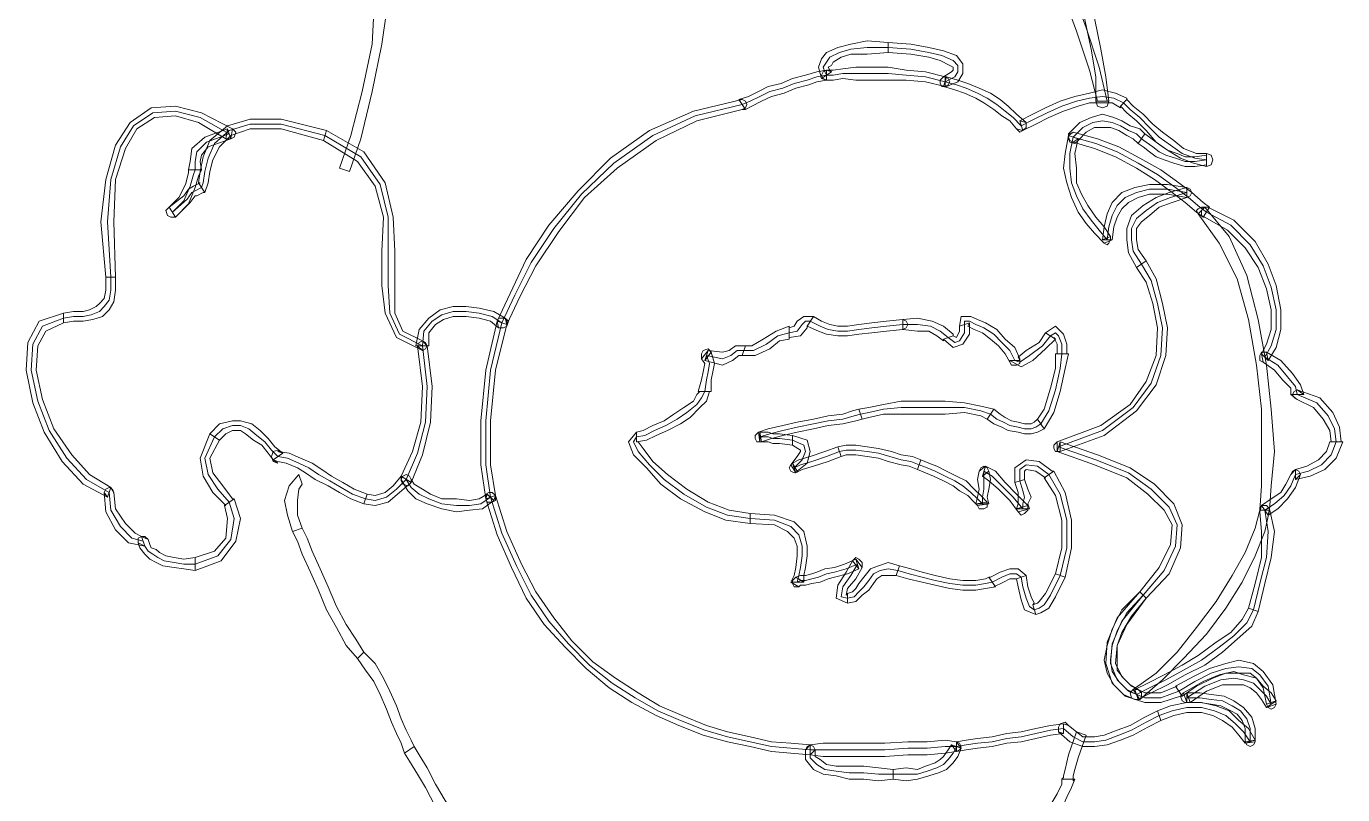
# Model space of a CAD drawing. Header units: millimetres. Extents: x -29311 to -3405, y 28913 to 42880.
# Drawn here: x -16909.32 to -16869.2, y 40055.4 to 40078.82 of the extents above; entities that cross this region are included whole.
import ezdxf

# ---------------------------------------------------------------- set-up
doc = ezdxf.new("R2010")
doc.units = ezdxf.units.MM
doc.layers.add('MIM_İnsan', color=251, linetype='Continuous', lineweight=9)
doc.layers.add('MIM_Selinoks', color=251, linetype='Continuous', lineweight=9)

# ---------------------------------------------------------------- blocks, each defined once
blk = doc.blocks.new('160718_InsanKadın')
at = {"layer": 'MIM_İnsan', "flags": 128}
for points in [[(67.218, 37.617), (67.515, 37.12), (67.762, 36.623), (68.01, 36.226), (68.158, 35.978), (68.456, 36.176), (68.307, 36.425), (68.059, 36.822), (67.812, 37.22), (67.515, 37.816)], [(47.725, 13.773), (47.527, 14.717), (47.379, 15.562), (47.379, 16.307), (47.033, 16.307), (47.379, 16.307), (47.33, 16.456), (47.181, 16.505), (47.033, 16.456), (46.983, 16.307), (47.33, 16.307), (47.33, 16.307), (46.983, 16.307), (47.082, 15.562), (47.23, 14.717), (47.428, 13.773)]]:
    blk.add_lwpolyline(points, dxfattribs=at)
for points in [[(68.456, 36.176), (68.456, 36.176), (68.307, 36.425), (68.059, 36.822), (67.812, 37.22), (67.515, 37.816), (67.169, 38.312), (66.872, 38.809), (66.625, 39.207), (66.378, 39.455), (66.179, 39.256), (66.328, 39.008), (66.575, 38.61), (66.872, 38.114), (67.218, 37.617), (67.515, 37.12), (67.762, 36.623), (68.01, 36.226), (68.158, 35.978), (68.158, 35.978), (68.456, 36.176)], [(48.666, 38.163), (48.666, 38.163), (48.418, 37.865), (48.269, 37.518), (48.121, 37.22), (48.022, 36.971), (48.418, 36.971), (48.418, 37.12), (48.566, 37.418), (48.714, 37.667), (48.863, 37.865), (48.863, 37.865), (48.666, 38.163)], [(48.022, 36.971), (48.071, 37.021), (48.071, 36.872), (48.022, 36.673), (47.923, 36.325), (47.675, 35.63), (47.972, 35.531), (48.22, 36.226), (48.319, 36.673), (48.369, 36.872), (48.369, 36.922), (48.418, 36.971), (48.022, 36.971)], [(53.563, 36.971), (53.563, 36.971), (53.168, 37.021), (52.821, 36.971), (52.475, 36.872), (52.177, 36.773), (51.93, 36.673), (51.733, 36.474), (51.585, 36.276), (51.485, 36.027), (51.782, 35.928), (51.881, 36.077), (52.03, 36.276), (52.129, 36.375), (52.277, 36.474), (52.574, 36.574), (52.821, 36.673), (53.168, 36.623), (53.563, 36.673), (53.563, 36.673), (53.563, 36.971)], [(56.087, 35.928), (56.235, 36.077), (56.235, 36.375), (55.988, 36.673), (55.691, 36.822), (55.295, 36.872), (54.899, 36.971), (54.454, 36.971), (54.008, 37.021), (53.563, 36.971), (53.563, 36.673), (54.008, 36.623), (54.454, 36.574), (54.899, 36.574), (55.295, 36.574), (55.591, 36.524), (55.79, 36.375), (55.938, 36.276), (55.938, 36.077), (56.087, 36.226), (55.938, 36.077), (55.988, 35.978), (56.087, 35.928), (56.185, 35.978), (56.235, 36.077), (56.087, 35.928)], [(56.087, 36.077), (55.691, 36.077), (55.097, 36.077), (54.504, 36.077), (53.81, 36.077), (53.118, 36.027), (52.524, 36.027), (51.98, 35.978), (51.633, 35.978), (51.733, 36.176), (51.881, 36.375), (52.03, 36.524), (52.227, 36.623), (52.524, 36.723), (52.821, 36.822), (53.168, 36.822), (53.563, 36.822), (54.008, 36.822), (54.454, 36.773), (54.899, 36.773), (55.295, 36.723), (55.641, 36.673), (55.888, 36.524), (56.087, 36.325), (56.087, 36.077), (56.087, 36.077)], [(51.633, 36.127), (51.633, 36.127), (51.337, 36.077), (50.991, 36.027), (50.546, 35.978), (50.1, 35.878), (49.655, 35.829), (49.21, 35.729), (48.764, 35.63), (48.369, 35.58), (48.369, 35.282), (48.764, 35.332), (49.21, 35.431), (49.655, 35.531), (50.1, 35.58), (50.546, 35.68), (50.991, 35.729), (51.337, 35.779), (51.633, 35.829), (51.633, 35.829), (51.633, 36.127)], [(51.485, 36.027), (51.633, 35.829), (51.98, 35.779), (52.524, 35.829), (53.118, 35.829), (53.81, 35.878), (54.504, 35.878), (55.097, 35.878), (55.691, 35.878), (56.087, 35.928), (56.087, 36.226), (55.691, 36.276), (55.097, 36.276), (54.504, 36.276), (53.81, 36.276), (53.118, 36.226), (52.524, 36.226), (51.98, 36.176), (51.633, 36.127), (51.782, 35.928), (51.633, 36.127), (51.535, 36.077), (51.485, 35.978), (51.535, 35.878), (51.633, 35.829), (51.485, 36.027)], [(56.087, 36.226), (56.087, 36.226), (55.691, 36.276), (55.097, 36.276), (54.504, 36.276), (53.81, 36.276), (53.118, 36.226), (52.524, 36.226), (51.98, 36.176), (51.633, 36.127), (51.633, 35.829), (51.98, 35.779), (52.524, 35.829), (53.118, 35.829), (53.81, 35.878), (54.504, 35.878), (55.097, 35.878), (55.691, 35.878), (56.087, 35.928), (56.087, 35.928), (56.087, 36.226)], [(65.981, 28.427), (65.981, 28.427), (65.635, 29.52), (65.19, 30.514), (64.745, 31.457), (64.201, 32.252), (63.557, 32.948), (62.914, 33.593), (62.221, 34.189), (61.529, 34.636), (60.787, 35.034), (60.094, 35.332), (59.352, 35.63), (58.61, 35.829), (57.917, 35.978), (57.274, 36.127), (56.68, 36.176), (56.087, 36.226), (56.087, 35.928), (56.68, 35.878), (57.274, 35.829), (57.917, 35.68), (58.61, 35.531), (59.253, 35.332), (59.995, 35.034), (60.687, 34.736), (61.331, 34.339), (62.023, 33.891), (62.716, 33.395), (63.359, 32.749), (63.904, 32.053), (64.448, 31.259), (64.893, 30.414), (65.339, 29.421), (65.684, 28.328), (65.684, 28.328), (65.684, 28.328), (65.784, 28.229), (65.882, 28.229), (65.981, 28.278), (65.981, 28.427), (65.981, 28.427)], [(68.158, 35.978), (68.158, 35.978), (68.257, 35.779), (68.406, 35.481), (68.554, 35.133), (68.703, 34.736), (68.9, 34.289), (69.098, 33.891), (69.345, 33.444), (69.692, 33.097), (69.89, 33.295), (69.642, 33.643), (69.395, 33.991), (69.198, 34.388), (69, 34.835), (68.851, 35.233), (68.703, 35.58), (68.554, 35.878), (68.456, 36.176), (68.456, 36.176), (68.158, 35.978)], [(69.89, 33.295), (69.89, 33.295), (69.642, 33.643), (69.395, 33.991), (69.198, 34.388), (69, 34.835), (68.851, 35.233), (68.703, 35.58), (68.554, 35.878), (68.456, 36.176), (68.158, 35.978), (68.257, 35.779), (68.406, 35.481), (68.554, 35.133), (68.703, 34.736), (68.9, 34.289), (69.098, 33.891), (69.345, 33.444), (69.692, 33.097), (69.692, 33.097), (69.89, 33.295)], [(44.608, 19.089), (45.103, 19.238), (45.499, 19.387), (45.845, 19.635), (46.142, 19.883), (46.291, 20.181), (46.291, 20.529), (46.241, 20.877), (45.994, 21.274), (45.697, 21.771), (45.499, 22.466), (45.35, 23.211), (45.4, 24.056), (45.697, 24.9), (46.241, 25.645), (47.181, 26.341), (48.516, 26.838), (47.379, 27.235), (46.389, 27.632), (45.697, 28.129), (45.152, 28.676), (44.905, 29.222), (44.955, 29.868), (45.3, 30.613), (45.944, 31.358), (46.588, 32.153), (46.884, 32.848), (46.933, 33.444), (46.736, 33.941), (46.389, 34.289), (45.894, 34.487), (45.4, 34.487), (44.855, 34.289), (44.361, 33.991), (43.866, 33.742), (43.421, 33.593), (43.025, 33.544), (42.63, 33.593), (42.381, 33.792), (42.134, 34.14), (42.036, 34.686), (42.184, 34.438), (42.381, 34.239), (42.58, 34.04), (42.877, 33.941), (43.173, 33.891), (43.569, 33.941), (44.064, 34.14), (44.608, 34.487), (44.213, 34.487), (43.866, 34.537), (43.52, 34.587), (43.223, 34.736), (42.975, 34.885), (42.778, 35.133), (42.678, 35.431), (42.678, 35.829), (42.877, 35.531), (43.124, 35.282), (43.421, 35.034), (43.767, 34.885), (44.163, 34.786), (44.608, 34.786), (45.053, 34.885), (45.449, 35.034), (45.845, 35.233), (46.291, 35.481), (46.686, 35.63), (47.082, 35.779), (47.428, 35.829), (47.775, 35.829), (48.071, 35.68), (48.369, 35.431), (48.764, 35.481), (49.21, 35.58), (49.655, 35.68), (50.1, 35.729), (50.546, 35.829), (50.991, 35.878), (51.337, 35.928), (51.633, 35.978), (51.98, 35.978), (52.524, 36.027), (53.118, 36.027), (53.81, 36.077), (54.504, 36.077), (55.097, 36.077), (55.691, 36.077), (56.087, 36.077), (56.68, 36.027), (57.274, 35.978), (57.917, 35.829), (58.61, 35.68), (59.302, 35.481), (60.045, 35.183), (60.737, 34.885), (61.429, 34.487), (62.123, 34.04), (62.815, 33.494), (63.459, 32.848), (64.052, 32.153), (64.596, 31.358), (65.042, 30.464), (65.487, 29.47), (65.833, 28.378), (65.981, 27.384), (65.981, 26.043), (65.833, 24.503), (65.487, 23.062), (65.09, 22.218), (64.596, 21.224), (63.904, 20.181), (63.062, 19.138), (62.073, 18.194), (60.885, 17.35), (59.599, 16.754), (58.165, 16.406), (57.917, 16.307), (57.62, 16.158), (57.323, 16.009), (56.927, 15.909), (56.581, 15.76), (56.185, 15.661), (55.888, 15.562), (55.591, 15.512), (55.394, 15.512), (55.097, 15.462), (54.701, 15.462), (54.256, 15.462), (53.712, 15.462), (53.168, 15.512), (52.574, 15.562), (51.98, 15.711), (51.633, 15.81), (51.337, 15.909), (50.991, 16.058), (50.694, 16.207), (50.397, 16.406), (50.149, 16.605), (49.902, 16.803), (49.655, 17.052), (49.258, 16.853), (48.863, 16.654), (48.418, 16.456), (47.972, 16.307), (47.577, 16.207), (47.181, 16.158), (46.835, 16.207), (46.538, 16.356), (46.339, 16.555), (46.043, 16.803), (45.746, 17.102), (45.449, 17.4), (45.103, 17.648), (44.756, 17.896), (44.361, 18.045), (44.014, 18.095), (44.361, 18.145), (44.658, 18.145), (44.955, 18.045), (45.252, 17.946), (45.449, 17.847), (45.647, 17.698), (45.845, 17.549), (45.994, 17.449), (46.142, 17.3), (46.389, 17.201), (46.636, 17.052), (46.884, 16.952), (47.181, 16.903), (47.478, 16.952), (47.775, 17.102), (48.071, 17.4), (48.171, 17.896), (48.171, 18.343), (48.121, 18.79), (47.972, 19.188), (47.775, 19.585), (47.527, 19.933), (47.28, 20.231), (47.033, 20.529), (46.983, 20.132), (46.884, 19.784), (46.736, 19.486), (46.488, 19.238), (46.142, 19.089), (45.746, 18.989), (45.202, 18.989), (44.608, 19.089), (44.608, 19.089)], [(42.827, 35.878), (42.53, 35.829), (42.53, 35.431), (42.63, 35.084), (42.877, 34.786), (43.173, 34.587), (43.47, 34.438), (43.866, 34.388), (44.213, 34.339), (44.608, 34.339), (44.608, 34.636), (44.213, 34.636), (43.866, 34.686), (43.569, 34.736), (43.272, 34.885), (43.075, 34.984), (42.926, 35.183), (42.827, 35.431), (42.827, 35.829), (42.53, 35.779), (42.827, 35.829), (42.778, 35.928), (42.678, 35.978), (42.58, 35.928), (42.53, 35.829), (42.827, 35.878)], [(45.4, 35.183), (45.4, 35.183), (45.005, 35.034), (44.608, 34.935), (44.163, 34.935), (43.817, 35.034), (43.52, 35.183), (43.223, 35.382), (43.025, 35.63), (42.827, 35.878), (42.53, 35.779), (42.728, 35.431), (43.025, 35.183), (43.322, 34.885), (43.717, 34.736), (44.163, 34.636), (44.608, 34.636), (45.103, 34.736), (45.499, 34.885), (45.499, 34.885), (45.4, 35.183)], [(48.369, 35.58), (48.516, 35.531), (48.171, 35.829), (47.775, 35.978), (47.428, 35.978), (47.033, 35.928), (46.636, 35.779), (46.241, 35.63), (45.796, 35.382), (45.4, 35.183), (45.499, 34.885), (45.894, 35.084), (46.339, 35.332), (46.736, 35.481), (47.131, 35.63), (47.428, 35.68), (47.775, 35.68), (47.972, 35.531), (48.22, 35.332), (48.369, 35.282), (48.22, 35.332), (48.319, 35.233), (48.467, 35.282), (48.516, 35.382), (48.516, 35.531), (48.369, 35.58)], [(42.184, 34.786), (41.887, 34.686), (41.986, 34.09), (42.283, 33.693), (42.58, 33.444), (43.025, 33.345), (43.421, 33.444), (43.916, 33.593), (44.41, 33.842), (44.955, 34.14), (44.756, 34.438), (44.311, 34.14), (43.817, 33.891), (43.421, 33.742), (43.025, 33.742), (42.678, 33.742), (42.481, 33.891), (42.283, 34.189), (42.184, 34.686), (41.887, 34.587), (42.184, 34.686), (42.134, 34.786), (42.036, 34.835), (41.936, 34.786), (41.887, 34.686), (42.184, 34.786)], [(44.608, 34.339), (44.509, 34.636), (44.014, 34.289), (43.52, 34.09), (43.173, 34.09), (42.877, 34.09), (42.678, 34.189), (42.481, 34.339), (42.333, 34.537), (42.184, 34.786), (41.887, 34.587), (42.036, 34.339), (42.283, 34.14), (42.481, 33.891), (42.877, 33.792), (43.173, 33.693), (43.619, 33.792), (44.114, 33.991), (44.707, 34.339), (44.608, 34.636), (44.707, 34.339), (44.806, 34.438), (44.756, 34.587), (44.658, 34.636), (44.509, 34.636), (44.608, 34.339)], [(42.381, 28.775), (42.381, 28.775), (42.53, 29.321), (42.827, 30.066), (43.223, 30.762), (43.717, 31.557), (44.311, 32.352), (44.905, 33.097), (45.548, 33.742), (46.241, 34.239), (46.043, 34.537), (45.35, 33.941), (44.707, 33.295), (44.014, 32.55), (43.421, 31.755), (42.926, 30.961), (42.53, 30.166), (42.233, 29.421), (42.085, 28.775), (42.085, 28.775), (42.381, 28.775)], [(42.728, 31.755), (42.728, 31.755), (42.926, 32.103), (43.272, 32.5), (43.717, 32.799), (44.262, 33.196), (44.756, 33.494), (45.3, 33.792), (45.796, 34.04), (46.191, 34.239), (46.092, 34.537), (45.697, 34.339), (45.202, 34.09), (44.658, 33.792), (44.064, 33.494), (43.52, 33.097), (43.075, 32.699), (42.63, 32.302), (42.431, 31.855), (42.431, 31.855), (42.728, 31.755)], [(44.955, 34.14), (44.905, 34.14), (45.4, 34.339), (45.894, 34.339), (46.291, 34.14), (46.588, 33.842), (46.785, 33.444), (46.736, 32.898), (46.439, 32.252), (45.845, 31.457), (46.043, 31.259), (46.736, 32.053), (47.033, 32.799), (47.082, 33.444), (46.884, 34.04), (46.488, 34.438), (45.894, 34.636), (45.4, 34.636), (44.806, 34.438), (44.756, 34.438), (44.955, 34.14)], [(46.191, 34.239), (46.092, 34.239), (46.339, 34.09), (46.538, 33.891), (46.736, 33.643), (46.736, 33.345), (46.736, 32.898), (46.588, 32.5), (46.291, 32.004), (45.845, 31.457), (46.043, 31.259), (46.588, 31.805), (46.884, 32.401), (47.033, 32.898), (47.131, 33.345), (47.033, 33.742), (46.835, 34.09), (46.538, 34.388), (46.191, 34.537), (46.092, 34.537), (46.191, 34.537), (46.043, 34.537), (45.994, 34.438), (45.994, 34.339), (46.092, 34.239), (46.191, 34.239)], [(46.241, 34.239), (46.339, 34.339), (46.291, 34.487), (46.191, 34.537), (46.043, 34.537), (46.241, 34.239)], [(48.071, 17.4), (48.171, 17.896), (48.171, 18.343), (48.121, 18.79), (47.972, 19.188), (47.775, 19.585), (47.527, 19.933), (47.28, 20.231), (47.033, 20.529), (46.983, 20.132), (46.884, 19.784), (46.736, 19.486), (46.488, 19.238), (46.142, 19.089), (45.746, 18.989), (45.202, 18.989), (44.608, 19.089), (45.103, 19.238), (45.499, 19.387), (45.845, 19.635), (46.142, 19.883), (46.291, 20.181), (46.291, 20.529), (46.241, 20.877), (45.994, 21.274), (45.697, 21.771), (45.499, 22.466), (45.35, 23.211), (45.4, 24.056), (45.697, 24.9), (46.241, 25.645), (47.181, 26.341), (48.516, 26.838), (47.379, 27.235), (46.389, 27.632), (45.697, 28.129), (45.152, 28.676), (44.905, 29.222), (44.955, 29.868), (45.3, 30.613), (45.944, 31.358), (46.439, 31.904), (46.736, 32.451), (46.884, 32.898), (46.933, 33.345), (46.884, 33.693), (46.686, 33.991), (46.439, 34.239), (46.142, 34.388), (45.746, 34.189), (45.252, 33.941), (44.707, 33.643), (44.163, 33.345), (43.619, 32.948), (43.173, 32.6), (42.778, 32.203), (42.58, 31.805), (42.381, 31.01), (42.184, 30.216), (42.134, 29.421), (42.233, 28.775), (41.936, 28.576), (41.639, 28.328), (41.442, 28.03), (41.294, 27.682), (40.897, 27.583), (40.502, 27.384), (40.205, 27.086), (40.056, 26.689), (40.106, 26.291), (40.303, 25.894), (40.65, 25.496), (41.244, 25.248), (41.294, 25), (41.541, 24.702), (41.838, 24.354), (42.233, 24.106), (42.036, 23.758), (41.887, 23.261), (41.887, 22.665), (42.036, 21.97), (42.283, 21.324), (42.678, 20.678), (43.272, 20.082), (44.014, 19.685), (44.213, 19.536), (44.558, 19.238), (44.955, 18.939), (45.499, 18.542), (46.092, 18.194), (46.736, 17.847), (47.379, 17.598), (48.071, 17.4), (48.071, 17.4)], [(69.692, 33.097), (69.692, 33.097), (69.939, 32.699), (70.236, 32.252), (70.533, 31.706), (70.781, 31.11), (71.028, 30.563), (71.275, 30.017), (71.423, 29.619), (71.572, 29.321), (71.869, 29.421), (71.72, 29.719), (71.572, 30.116), (71.325, 30.663), (71.078, 31.209), (70.83, 31.805), (70.533, 32.352), (70.236, 32.898), (69.89, 33.295), (69.89, 33.295), (69.692, 33.097)], [(71.869, 29.421), (71.869, 29.421), (71.72, 29.719), (71.572, 30.116), (71.325, 30.663), (71.078, 31.209), (70.83, 31.805), (70.533, 32.352), (70.236, 32.898), (69.89, 33.295), (69.692, 33.097), (69.939, 32.699), (70.236, 32.252), (70.533, 31.706), (70.781, 31.11), (71.028, 30.563), (71.275, 30.017), (71.423, 29.619), (71.572, 29.321), (71.572, 29.321), (71.869, 29.421)], [(42.333, 28.626), (42.381, 28.825), (42.333, 29.421), (42.333, 30.216), (42.53, 31.01), (42.728, 31.755), (42.431, 31.855), (42.233, 31.01), (42.036, 30.216), (41.936, 29.421), (42.085, 28.725), (42.134, 28.924), (42.085, 28.725), (42.184, 28.626), (42.283, 28.626), (42.381, 28.676), (42.381, 28.825), (42.333, 28.626)], [(49.852, 24.205), (49.704, 24.255), (49.407, 24.056), (49.011, 23.758), (48.764, 23.46), (48.616, 23.36), (48.516, 23.46), (48.418, 23.708), (48.418, 24.006), (48.467, 24.453), (48.616, 25.099), (48.813, 25.745), (49.061, 26.142), (49.21, 26.242), (49.358, 26.291), (49.555, 26.291), (49.754, 26.242), (50.001, 26.192), (50.199, 26.093), (50.397, 25.993), (50.594, 25.844), (50.891, 25.745), (51.386, 25.645), (51.98, 25.645), (52.673, 25.645), (53.316, 25.645), (53.86, 25.695), (54.305, 25.794), (54.552, 25.844), (54.751, 25.894), (55.097, 25.993), (55.543, 26.043), (55.988, 26.142), (56.482, 26.242), (56.927, 26.341), (57.323, 26.44), (57.62, 26.54), (57.373, 26.54), (57.224, 26.589), (57.026, 26.589), (56.631, 26.639), (56.284, 26.788), (56.235, 26.987), (56.334, 27.235), (56.581, 27.483), (56.383, 27.384), (56.037, 27.285), (55.591, 27.136), (55.196, 26.987), (54.998, 26.937), (54.701, 26.937), (54.355, 26.987), (54.008, 27.036), (53.662, 27.136), (53.316, 27.235), (53.019, 27.285), (52.772, 27.384), (52.524, 27.483), (52.277, 27.583), (51.98, 27.732), (51.683, 27.881), (51.436, 28.03), (51.188, 28.229), (50.991, 28.427), (50.842, 28.576), (50.842, 28.378), (50.793, 28.129), (50.793, 27.831), (50.793, 27.583), (50.546, 27.732), (50.249, 28.03), (49.902, 28.378), (49.605, 28.725), (49.605, 28.576), (49.555, 28.378), (49.605, 28.179), (49.704, 27.881), (49.704, 27.533), (49.506, 27.384), (49.16, 27.434), (48.813, 27.682), (48.467, 28.278), (48.269, 29.073), (48.269, 29.917), (48.467, 30.762), (48.764, 31.358), (48.962, 31.656), (49.11, 31.755), (49.258, 31.805), (49.407, 31.706), (49.506, 31.457), (49.605, 31.11), (49.655, 30.812), (49.803, 30.712), (50.001, 30.712), (50.249, 30.812), (50.546, 30.961), (50.743, 31.01), (51.04, 31.06), (51.436, 31.06), (51.832, 31.01), (52.277, 30.911), (52.673, 30.812), (53.069, 30.712), (53.415, 30.613), (53.712, 30.563), (53.959, 30.613), (54.157, 30.712), (54.305, 30.911), (54.454, 31.11), (54.602, 31.259), (54.751, 31.408), (54.949, 31.457), (55.146, 31.408), (55.097, 31.11), (54.849, 30.762), (54.652, 30.414), (54.998, 30.563), (55.344, 30.663), (55.591, 30.712), (55.839, 30.812), (56.037, 30.861), (56.235, 30.911), (56.383, 30.911), (56.482, 30.961), (56.433, 30.762), (56.383, 30.514), (56.334, 30.166), (56.334, 29.868), (56.433, 29.52), (56.68, 29.272), (57.175, 29.073), (57.917, 29.023), (58.61, 28.924), (59.253, 28.676), (59.946, 28.278), (60.54, 27.831), (60.984, 27.384), (61.331, 26.987), (61.479, 26.689), (61.381, 26.54), (61.132, 26.49), (60.836, 26.341), (60.49, 26.192), (60.143, 25.993), (59.846, 25.794), (59.549, 25.546), (59.401, 25.347), (59.302, 25.149), (59.253, 24.801), (59.204, 24.553), (59.154, 24.304), (59.253, 24.056), (58.758, 24.155), (58.51, 24.056), (58.313, 23.907), (58.115, 23.907), (57.818, 23.907), (57.423, 23.708), (57.076, 23.46), (56.73, 23.36), (56.482, 23.311), (56.334, 23.112), (56.235, 23.013), (56.087, 23.013), (55.79, 23.162), (55.543, 23.261), (55.246, 23.311), (54.949, 23.311), (54.602, 23.261), (54.207, 23.211), (53.761, 23.162), (53.266, 23.112), (52.821, 23.112), (52.425, 23.162), (52.129, 23.311), (51.881, 23.509), (51.683, 23.659), (51.535, 23.609), (51.386, 23.36), (51.386, 23.112), (51.386, 23.013), (51.238, 23.013), (51.04, 23.112), (50.793, 23.211), (50.496, 23.41), (50.249, 23.659), (50.001, 23.907), (49.852, 24.205), (49.852, 24.205)], [(49.21, 31.954), (49.21, 31.954), (49.061, 31.904), (48.813, 31.755), (48.616, 31.408), (48.319, 30.812), (48.616, 30.712), (48.913, 31.308), (49.11, 31.557), (49.16, 31.606), (49.308, 31.656), (49.308, 31.656), (49.21, 31.954)], [(49.803, 30.861), (49.803, 30.861), (49.754, 31.11), (49.655, 31.507), (49.555, 31.805), (49.21, 31.954), (49.308, 31.656), (49.258, 31.606), (49.358, 31.408), (49.457, 31.11), (49.506, 30.762), (49.506, 30.762), (49.803, 30.861)], [(45.845, 31.457), (45.845, 31.457), (45.152, 30.712), (44.806, 29.917), (44.756, 29.222), (45.005, 28.576), (45.597, 27.98), (46.339, 27.483), (47.33, 27.086), (48.467, 26.689), (48.566, 26.987), (47.428, 27.384), (46.439, 27.781), (45.796, 28.278), (45.3, 28.775), (45.053, 29.222), (45.103, 29.818), (45.449, 30.514), (46.043, 31.259), (46.043, 31.259), (45.845, 31.457)], [(45.845, 31.457), (45.845, 31.457), (45.152, 30.712), (44.806, 29.917), (44.756, 29.222), (45.005, 28.576), (45.597, 27.98), (46.339, 27.483), (47.33, 27.086), (48.467, 26.689), (48.566, 26.987), (47.428, 27.384), (46.439, 27.781), (45.796, 28.278), (45.3, 28.775), (45.053, 29.222), (45.103, 29.818), (45.449, 30.514), (46.043, 31.259), (46.043, 31.259), (45.845, 31.457)], [(54.949, 31.606), (54.949, 31.606), (54.701, 31.557), (54.504, 31.358), (54.305, 31.209), (54.157, 31.01), (54.058, 30.861), (53.91, 30.762), (53.712, 30.762), (53.464, 30.762), (53.365, 30.464), (53.712, 30.365), (54.008, 30.464), (54.256, 30.563), (54.454, 30.812), (54.602, 31.01), (54.701, 31.159), (54.8, 31.259), (54.949, 31.308), (54.949, 31.308), (54.949, 31.606)], [(54.602, 30.563), (54.8, 30.315), (54.998, 30.663), (55.246, 31.06), (55.295, 31.457), (54.949, 31.606), (54.949, 31.308), (54.998, 31.358), (54.949, 31.159), (54.701, 30.861), (54.504, 30.514), (54.701, 30.265), (54.504, 30.514), (54.504, 30.365), (54.602, 30.265), (54.701, 30.216), (54.8, 30.315), (54.602, 30.563)], [(50.446, 31.11), (50.496, 31.11), (50.199, 30.961), (50.001, 30.861), (49.852, 30.861), (49.803, 30.861), (49.506, 30.762), (49.754, 30.563), (50.001, 30.563), (50.298, 30.663), (50.594, 30.812), (50.644, 30.812), (50.446, 31.11)], [(53.464, 30.762), (53.464, 30.762), (53.118, 30.861), (52.673, 30.961), (52.277, 31.06), (51.832, 31.159), (51.436, 31.209), (51.04, 31.209), (50.743, 31.159), (50.446, 31.11), (50.644, 30.812), (50.743, 30.861), (51.04, 30.911), (51.436, 30.911), (51.832, 30.861), (52.277, 30.762), (52.673, 30.663), (53.019, 30.563), (53.365, 30.464), (53.365, 30.464), (53.464, 30.762)], [(56.68, 30.961), (56.433, 31.11), (56.383, 31.06), (56.235, 31.06), (56.037, 31.01), (55.79, 30.961), (55.543, 30.861), (55.344, 30.812), (54.949, 30.712), (54.602, 30.563), (54.701, 30.265), (55.048, 30.414), (55.344, 30.514), (55.641, 30.563), (55.888, 30.663), (56.037, 30.712), (56.235, 30.762), (56.383, 30.762), (56.532, 30.812), (56.284, 30.961), (56.532, 30.812), (56.631, 30.911), (56.631, 31.01), (56.581, 31.11), (56.433, 31.11), (56.68, 30.961)], [(57.917, 29.172), (57.917, 29.172), (57.175, 29.222), (56.779, 29.421), (56.581, 29.619), (56.482, 29.868), (56.482, 30.166), (56.532, 30.514), (56.581, 30.762), (56.68, 30.961), (56.284, 30.961), (56.284, 30.762), (56.235, 30.514), (56.185, 30.166), (56.185, 29.868), (56.284, 29.421), (56.581, 29.123), (57.175, 28.924), (57.917, 28.874), (57.917, 28.874), (57.917, 29.172)], [(48.319, 30.812), (48.319, 30.812), (48.121, 29.917), (48.121, 29.073), (48.319, 28.229), (48.666, 27.583), (48.962, 27.781), (48.616, 28.328), (48.418, 29.073), (48.418, 29.917), (48.616, 30.712), (48.616, 30.712), (48.319, 30.812)], [(74.838, 30.613), (74.838, 30.613), (74.046, 30.315), (73.601, 29.719), (73.452, 29.023), (73.65, 28.427), (73.947, 28.626), (73.848, 29.023), (73.897, 29.619), (74.244, 30.017), (74.838, 30.216), (74.838, 30.216), (74.838, 30.613)], [(76.372, 29.868), (76.569, 29.768), (76.52, 29.917), (76.372, 30.116), (76.223, 30.265), (76.025, 30.365), (75.827, 30.464), (75.481, 30.514), (75.184, 30.563), (74.838, 30.613), (74.838, 30.216), (75.184, 30.265), (75.481, 30.216), (75.728, 30.166), (75.926, 30.066), (76.025, 29.967), (76.173, 29.917), (76.223, 29.818), (76.272, 29.669), (76.47, 29.57), (76.272, 29.669), (76.372, 29.57), (76.47, 29.57), (76.569, 29.619), (76.569, 29.768), (76.372, 29.868)], [(67.911, 23.758), (67.762, 25), (67.812, 26.093), (68.059, 27.036), (68.406, 27.831), (68.703, 28.129), (69, 28.378), (69.345, 28.477), (69.642, 28.427), (70.039, 28.278), (70.384, 28.079), (70.731, 27.881), (71.078, 27.682), (71.375, 27.483), (71.672, 27.334), (72.017, 27.185), (72.314, 27.136), (72.512, 26.937), (72.711, 26.689), (72.958, 26.49), (73.205, 26.291), (73.452, 26.192), (73.7, 26.192), (73.997, 26.291), (74.244, 26.54), (74.541, 27.185), (74.442, 27.682), (74.145, 28.129), (73.798, 28.527), (73.65, 29.023), (73.749, 29.669), (74.145, 30.166), (74.838, 30.414), (75.184, 30.414), (75.481, 30.365), (75.778, 30.315), (75.975, 30.216), (76.124, 30.116), (76.272, 30.017), (76.372, 29.868), (76.421, 29.719), (76.767, 29.619), (77.113, 29.272), (77.41, 28.775), (77.46, 28.229), (78.152, 27.831), (78.746, 27.185), (79.291, 26.341), (79.636, 25.447), (79.835, 24.503), (79.785, 23.708), (79.488, 23.162), (78.845, 22.913), (78.548, 22.864), (78.252, 22.864), (78.004, 22.814), (77.756, 22.715), (77.608, 22.566), (77.46, 22.367), (77.41, 22.069), (77.41, 21.672), (77.509, 19.983), (77.41, 18.691), (77.113, 17.698), (76.717, 17.052), (76.124, 16.654), (75.431, 16.605), (74.689, 16.803), (73.798, 17.3), (74.491, 17.549), (74.788, 17.847), (74.838, 18.145), (74.838, 18.393), (74.887, 18.542), (74.986, 18.89), (75.184, 19.337), (75.53, 19.685), (75.085, 19.287), (74.936, 19.089), (74.838, 19.039), (74.639, 18.939), (74.59, 18.79), (74.541, 18.443), (74.442, 18.045), (74.244, 17.598), (73.798, 17.201), (73.155, 17.002), (72.215, 17.002), (70.88, 17.35), (69.791, 17.996), (69.198, 18.84), (68.95, 19.834), (68.95, 20.877), (68.95, 21.92), (68.9, 22.764), (68.603, 23.41), (67.911, 23.758), (67.911, 23.758)], [(77.509, 28.378), (77.608, 28.229), (77.558, 28.825), (77.262, 29.371), (76.866, 29.768), (76.372, 29.868), (76.47, 29.57), (76.669, 29.47), (76.964, 29.172), (77.262, 28.725), (77.311, 28.229), (77.41, 28.079), (77.311, 28.229), (77.361, 28.129), (77.46, 28.079), (77.558, 28.129), (77.608, 28.229), (77.509, 28.378)], [(71.572, 29.321), (71.572, 29.321), (71.72, 28.924), (71.72, 28.477), (71.672, 28.129), (71.572, 27.98), (71.672, 27.682), (71.968, 28.03), (72.117, 28.477), (72.017, 28.924), (71.869, 29.421), (71.869, 29.421), (71.572, 29.321)], [(71.672, 27.682), (71.672, 27.682), (71.968, 28.03), (72.117, 28.477), (72.017, 28.924), (71.869, 29.421), (71.572, 29.321), (71.72, 28.924), (71.72, 28.477), (71.672, 28.129), (71.572, 27.98), (71.572, 27.98), (71.672, 27.682)], [(41.294, 27.533), (41.442, 27.682), (41.59, 27.98), (41.739, 28.229), (42.036, 28.427), (42.333, 28.626), (42.134, 28.924), (41.838, 28.725), (41.541, 28.427), (41.294, 28.079), (41.145, 27.682), (41.294, 27.831), (41.145, 27.682), (41.194, 27.583), (41.294, 27.533), (41.392, 27.583), (41.442, 27.682), (41.294, 27.533)], [(49.803, 28.725), (49.457, 28.626), (49.803, 28.278), (50.149, 27.93), (50.446, 27.583), (50.743, 27.434), (50.842, 27.732), (50.644, 27.881), (50.347, 28.129), (50.001, 28.477), (49.754, 28.825), (49.407, 28.725), (49.754, 28.825), (49.655, 28.924), (49.555, 28.874), (49.457, 28.775), (49.457, 28.626), (49.803, 28.725)], [(61.381, 26.391), (61.381, 26.391), (61.628, 26.689), (61.479, 27.086), (61.084, 27.483), (60.638, 27.98), (60.045, 28.427), (59.302, 28.825), (58.659, 29.073), (57.917, 29.172), (57.917, 28.874), (58.56, 28.775), (59.204, 28.527), (59.846, 28.129), (60.44, 27.682), (60.885, 27.285), (61.182, 26.887), (61.331, 26.689), (61.381, 26.689), (61.381, 26.689), (61.381, 26.391)], [(44.262, 19.734), (43.619, 20.628), (43.075, 21.721), (42.728, 22.963), (42.481, 24.354), (42.333, 25.695), (42.333, 26.987), (42.333, 28.03), (42.381, 28.775), (42.085, 28.775), (42.036, 28.03), (41.936, 26.987), (42.036, 25.695), (42.184, 24.354), (42.431, 22.963), (42.778, 21.622), (43.322, 20.43), (44.064, 19.536), (44.262, 19.734)], [(49.852, 27.93), (49.852, 27.93), (49.754, 28.229), (49.754, 28.378), (49.754, 28.576), (49.803, 28.725), (49.407, 28.725), (49.457, 28.576), (49.358, 28.378), (49.457, 28.129), (49.555, 27.831), (49.555, 27.831), (49.852, 27.93)], [(50.743, 27.434), (50.941, 27.583), (50.991, 27.831), (50.941, 28.129), (50.991, 28.378), (51.04, 28.576), (50.644, 28.576), (50.694, 28.378), (50.644, 28.129), (50.594, 27.831), (50.644, 27.583), (50.842, 27.732), (50.644, 27.583), (50.694, 27.483), (50.793, 27.434), (50.891, 27.483), (50.941, 27.583), (50.743, 27.434)], [(51.04, 28.576), (50.694, 28.527), (50.891, 28.328), (51.089, 28.129), (51.337, 27.881), (51.633, 27.732), (51.93, 27.583), (52.227, 27.434), (52.475, 27.334), (52.722, 27.235), (52.821, 27.533), (52.574, 27.632), (52.327, 27.732), (52.03, 27.881), (51.733, 28.03), (51.535, 28.179), (51.288, 28.328), (51.089, 28.527), (50.991, 28.626), (50.644, 28.576), (50.991, 28.626), (50.941, 28.725), (50.793, 28.725), (50.694, 28.676), (50.694, 28.527), (51.04, 28.576)], [(65.734, 28.477), (65.684, 28.328), (65.833, 27.384), (65.833, 26.043), (65.684, 24.503), (65.339, 23.112), (65.635, 23.013), (65.981, 24.503), (66.13, 26.043), (66.13, 27.384), (65.981, 28.427), (65.932, 28.278), (65.981, 28.427), (65.932, 28.527), (65.784, 28.527), (65.684, 28.477), (65.684, 28.328), (65.734, 28.477)], [(68.406, 27.831), (68.059, 27.036), (67.812, 26.093), (67.762, 25), (67.911, 23.758), (67.862, 23.311), (67.614, 23.013), (67.317, 22.814), (66.971, 22.715), (66.575, 22.715), (66.179, 22.764), (65.784, 22.864), (65.487, 23.062), (65.833, 24.503), (65.981, 26.043), (65.981, 27.384), (65.833, 28.378), (66.13, 28.576), (66.476, 28.626), (66.872, 28.626), (67.317, 28.576), (67.714, 28.427), (68.01, 28.278), (68.257, 28.079), (68.406, 27.831), (68.406, 27.831)], [(68.554, 27.732), (68.554, 27.831), (68.356, 28.179), (68.109, 28.427), (67.762, 28.576), (67.317, 28.725), (66.872, 28.825), (66.476, 28.775), (66.081, 28.725), (65.734, 28.477), (65.932, 28.278), (66.179, 28.427), (66.476, 28.477), (66.872, 28.427), (67.317, 28.427), (67.664, 28.278), (67.911, 28.129), (68.158, 27.98), (68.257, 27.831), (68.257, 27.93), (68.257, 27.831), (68.307, 27.732), (68.406, 27.682), (68.505, 27.732), (68.554, 27.831), (68.554, 27.732)], [(69.692, 28.576), (69.692, 28.576), (69.345, 28.626), (68.95, 28.527), (68.603, 28.229), (68.257, 27.93), (68.554, 27.732), (68.801, 28.03), (69.049, 28.229), (69.345, 28.328), (69.593, 28.278), (69.593, 28.278), (69.692, 28.576)], [(72.463, 27.235), (72.314, 27.285), (72.067, 27.334), (71.72, 27.483), (71.473, 27.632), (71.176, 27.831), (70.781, 28.03), (70.434, 28.229), (70.088, 28.427), (69.692, 28.576), (69.593, 28.278), (69.989, 28.129), (70.336, 27.93), (70.681, 27.732), (70.978, 27.533), (71.275, 27.334), (71.622, 27.185), (71.968, 27.036), (72.314, 26.987), (72.166, 27.036), (72.314, 26.937), (72.463, 26.987), (72.512, 27.136), (72.463, 27.285), (72.314, 27.334), (72.463, 27.235)], [(73.65, 28.427), (73.7, 28.427), (73.997, 28.03), (74.294, 27.632), (74.392, 27.185), (74.095, 26.639), (74.392, 26.44), (74.689, 27.185), (74.59, 27.732), (74.294, 28.229), (73.897, 28.626), (73.947, 28.626), (73.65, 28.427)], [(65.635, 23.013), (65.635, 23.013), (65.981, 24.503), (66.13, 26.043), (66.13, 27.384), (65.981, 28.427), (65.684, 28.328), (65.833, 27.384), (65.833, 26.043), (65.684, 24.503), (65.339, 23.112), (65.339, 23.112), (65.339, 23.112), (65.339, 22.963), (65.437, 22.913), (65.586, 22.913), (65.635, 23.013), (65.635, 23.013)], [(78.845, 22.764), (78.845, 22.764), (79.588, 23.013), (79.933, 23.659), (79.983, 24.503), (79.785, 25.496), (79.439, 26.391), (78.894, 27.285), (78.252, 27.98), (77.509, 28.378), (77.41, 28.079), (78.053, 27.682), (78.597, 27.086), (79.142, 26.291), (79.488, 25.397), (79.686, 24.503), (79.636, 23.758), (79.389, 23.311), (78.845, 23.062), (78.845, 23.062), (78.845, 22.764)], [(40.205, 26.689), (40.255, 26.689), (40.353, 26.987), (40.6, 27.235), (40.947, 27.434), (41.294, 27.533), (41.294, 27.831), (40.848, 27.732), (40.403, 27.533), (40.056, 27.185), (39.859, 26.689), (39.908, 26.689), (40.205, 26.689)], [(48.666, 27.583), (48.714, 27.583), (49.11, 27.285), (49.506, 27.235), (49.852, 27.483), (49.852, 27.93), (49.555, 27.831), (49.555, 27.583), (49.506, 27.533), (49.21, 27.583), (48.913, 27.781), (48.962, 27.781), (48.666, 27.583)], [(68.257, 27.93), (68.257, 27.93), (67.911, 27.086), (67.664, 26.093), (67.614, 25), (67.762, 23.758), (68.059, 23.758), (67.911, 25), (67.961, 26.093), (68.208, 26.987), (68.554, 27.732), (68.554, 27.732), (68.554, 27.732), (68.554, 27.881), (68.505, 27.98), (68.356, 28.03), (68.257, 27.93), (68.257, 27.93)], [(68.109, 23.758), (68.059, 23.758), (67.911, 25), (67.961, 26.093), (68.208, 26.987), (68.554, 27.732), (68.257, 27.93), (67.911, 27.086), (67.664, 26.093), (67.614, 25), (67.762, 23.758), (67.714, 23.758), (67.762, 23.758), (67.812, 23.659), (67.911, 23.609), (68.01, 23.659), (68.059, 23.758), (68.109, 23.758)], [(52.722, 27.235), (52.722, 27.235), (52.969, 27.136), (53.316, 27.086), (53.613, 26.987), (54.008, 26.887), (54.355, 26.838), (54.701, 26.788), (54.998, 26.788), (55.246, 26.838), (55.146, 27.136), (54.998, 27.086), (54.701, 27.086), (54.355, 27.136), (54.008, 27.185), (53.712, 27.285), (53.316, 27.384), (53.069, 27.434), (52.821, 27.533), (52.821, 27.533), (52.722, 27.235)], [(55.246, 26.838), (55.246, 26.838), (55.641, 26.987), (56.087, 27.136), (56.433, 27.235), (56.631, 27.334), (56.532, 27.632), (56.334, 27.533), (55.988, 27.434), (55.543, 27.285), (55.146, 27.136), (55.146, 27.136), (55.246, 26.838)], [(56.631, 27.334), (56.482, 27.583), (56.185, 27.334), (56.087, 26.987), (56.185, 26.639), (56.631, 26.49), (56.631, 26.788), (56.383, 26.937), (56.383, 26.987), (56.482, 27.136), (56.68, 27.384), (56.532, 27.632), (56.68, 27.384), (56.73, 27.483), (56.68, 27.583), (56.581, 27.632), (56.482, 27.583), (56.631, 27.334)], [(48.467, 26.689), (48.467, 26.987), (47.131, 26.49), (46.142, 25.745), (45.548, 24.95), (45.252, 24.056), (45.202, 23.211), (45.35, 22.466), (45.548, 21.721), (45.845, 21.175), (46.142, 21.373), (45.845, 21.821), (45.647, 22.466), (45.499, 23.211), (45.548, 24.056), (45.845, 24.851), (46.339, 25.546), (47.23, 26.192), (48.566, 26.689), (48.566, 26.987), (48.566, 26.689), (48.666, 26.788), (48.666, 26.887), (48.616, 26.987), (48.467, 26.987), (48.467, 26.689)], [(48.467, 26.689), (48.467, 26.987), (47.131, 26.49), (46.142, 25.745), (45.548, 24.95), (45.252, 24.056), (45.202, 23.211), (45.35, 22.466), (45.548, 21.721), (45.845, 21.175), (46.142, 21.373), (45.845, 21.821), (45.647, 22.466), (45.499, 23.211), (45.548, 24.056), (45.845, 24.851), (46.339, 25.546), (47.23, 26.192), (48.566, 26.689), (48.566, 26.987), (48.566, 26.689), (48.666, 26.788), (48.666, 26.887), (48.616, 26.987), (48.467, 26.987), (48.467, 26.689)], [(74.095, 26.639), (74.095, 26.639), (73.897, 26.44), (73.7, 26.341), (73.452, 26.341), (73.303, 26.44), (73.056, 26.639), (72.809, 26.788), (72.611, 27.036), (72.463, 27.235), (72.166, 27.036), (72.413, 26.838), (72.611, 26.589), (72.859, 26.341), (73.106, 26.142), (73.452, 26.043), (73.7, 26.043), (74.095, 26.142), (74.392, 26.44), (74.392, 26.44), (74.095, 26.639)], [(41.442, 25.248), (41.244, 25.397), (40.75, 25.645), (40.452, 25.993), (40.255, 26.341), (40.205, 26.689), (39.908, 26.689), (39.958, 26.242), (40.156, 25.794), (40.551, 25.347), (41.244, 25.099), (41.046, 25.248), (41.244, 25.099), (41.342, 25.149), (41.392, 25.248), (41.342, 25.347), (41.244, 25.397), (41.442, 25.248)], [(57.62, 26.391), (57.571, 26.689), (57.274, 26.589), (56.927, 26.49), (56.482, 26.391), (55.988, 26.291), (55.543, 26.192), (55.097, 26.142), (54.701, 26.043), (54.504, 25.993), (54.602, 25.695), (54.8, 25.745), (55.097, 25.844), (55.543, 25.894), (55.988, 25.993), (56.482, 26.093), (56.927, 26.192), (57.373, 26.291), (57.67, 26.391), (57.62, 26.689), (57.67, 26.391), (57.768, 26.49), (57.768, 26.589), (57.719, 26.689), (57.571, 26.689), (57.62, 26.391)], [(56.631, 26.49), (56.631, 26.49), (57.026, 26.44), (57.224, 26.44), (57.373, 26.391), (57.62, 26.391), (57.62, 26.689), (57.373, 26.689), (57.224, 26.738), (57.026, 26.738), (56.631, 26.788), (56.631, 26.788), (56.631, 26.49)], [(59.501, 25.149), (59.451, 25.149), (59.549, 25.248), (59.649, 25.447), (59.946, 25.645), (60.243, 25.844), (60.54, 26.043), (60.885, 26.192), (61.182, 26.341), (61.381, 26.391), (61.381, 26.689), (61.084, 26.639), (60.787, 26.49), (60.44, 26.341), (60.045, 26.142), (59.748, 25.944), (59.451, 25.645), (59.253, 25.447), (59.154, 25.149), (59.104, 25.149), (59.501, 25.149)], [(48.962, 26.291), (48.962, 26.291), (48.666, 25.794), (48.467, 25.149), (48.319, 24.453), (48.22, 24.006), (48.616, 24.006), (48.616, 24.453), (48.764, 25.049), (48.962, 25.695), (49.16, 25.993), (49.16, 25.993), (48.962, 26.291)], [(50.694, 25.993), (50.694, 25.993), (50.496, 26.142), (50.249, 26.242), (50.05, 26.341), (49.754, 26.391), (49.555, 26.44), (49.358, 26.44), (49.16, 26.391), (48.962, 26.291), (49.16, 25.993), (49.258, 26.093), (49.358, 26.142), (49.555, 26.142), (49.754, 26.093), (49.952, 26.043), (50.149, 25.944), (50.298, 25.844), (50.496, 25.695), (50.496, 25.695), (50.694, 25.993)], [(54.504, 25.993), (54.504, 25.993), (54.305, 25.944), (53.86, 25.844), (53.316, 25.844), (52.673, 25.844), (51.98, 25.844), (51.386, 25.794), (50.891, 25.894), (50.694, 25.993), (50.496, 25.695), (50.891, 25.596), (51.386, 25.496), (51.98, 25.447), (52.673, 25.447), (53.316, 25.447), (53.86, 25.546), (54.305, 25.645), (54.602, 25.695), (54.602, 25.695), (54.504, 25.993)], [(42.333, 24.006), (42.283, 24.255), (41.936, 24.503), (41.689, 24.801), (41.442, 25.049), (41.442, 25.248), (41.046, 25.248), (41.145, 24.95), (41.392, 24.602), (41.739, 24.205), (42.184, 23.957), (42.134, 24.205), (42.184, 23.957), (42.333, 23.957), (42.381, 24.056), (42.381, 24.205), (42.283, 24.255), (42.333, 24.006)], [(59.204, 23.907), (59.401, 24.155), (59.302, 24.304), (59.352, 24.553), (59.401, 24.801), (59.501, 25.149), (59.104, 25.149), (59.104, 24.801), (59.055, 24.553), (59.006, 24.304), (59.104, 23.957), (59.302, 24.205), (59.104, 23.957), (59.204, 23.857), (59.352, 23.907), (59.401, 24.006), (59.401, 24.155), (59.204, 23.907)], [(44.114, 19.834), (44.064, 19.834), (43.372, 20.231), (42.827, 20.777), (42.431, 21.373), (42.184, 22.019), (42.036, 22.665), (42.036, 23.261), (42.184, 23.708), (42.333, 24.006), (42.134, 24.205), (41.887, 23.808), (41.739, 23.261), (41.739, 22.665), (41.887, 21.92), (42.134, 21.274), (42.53, 20.579), (43.173, 19.933), (43.965, 19.536), (43.916, 19.536), (43.965, 19.536), (44.114, 19.536), (44.163, 19.635), (44.163, 19.784), (44.064, 19.834), (44.114, 19.834)], [(48.913, 23.36), (48.913, 23.36), (49.11, 23.659), (49.506, 23.907), (49.754, 24.106), (49.704, 24.205), (50.001, 24.205), (49.655, 24.404), (49.308, 24.205), (48.913, 23.857), (48.616, 23.559), (48.616, 23.559), (48.913, 23.36)], [(49.704, 24.205), (49.704, 24.155), (49.852, 23.808), (50.149, 23.559), (50.397, 23.261), (50.743, 23.062), (50.991, 22.963), (51.188, 22.864), (51.485, 22.864), (51.535, 23.162), (51.238, 23.062), (51.288, 23.162), (51.288, 23.162), (51.089, 23.261), (50.842, 23.36), (50.594, 23.559), (50.347, 23.758), (50.149, 24.006), (50.001, 24.255), (50.001, 24.205), (50.001, 24.255), (49.952, 24.354), (49.803, 24.354), (49.704, 24.304), (49.704, 24.155), (49.704, 24.205)], [(58.065, 23.758), (58.065, 23.758), (58.362, 23.758), (58.56, 23.907), (58.758, 23.957), (59.204, 23.907), (59.302, 24.205), (58.758, 24.354), (58.462, 24.205), (58.263, 24.056), (58.165, 24.056), (58.165, 24.056), (58.065, 23.758)], [(48.22, 24.006), (48.269, 24.006), (48.269, 23.708), (48.369, 23.41), (48.616, 23.162), (48.913, 23.36), (48.616, 23.559), (48.616, 23.559), (48.666, 23.509), (48.566, 23.708), (48.566, 24.006), (48.616, 24.006), (48.22, 24.006)], [(51.535, 23.162), (51.535, 23.162), (51.535, 23.311), (51.633, 23.509), (51.633, 23.509), (51.733, 23.46), (52.03, 23.559), (51.733, 23.808), (51.436, 23.708), (51.238, 23.41), (51.238, 23.062), (51.238, 23.062), (51.535, 23.162)], [(56.73, 23.211), (56.73, 23.162), (57.126, 23.311), (57.521, 23.559), (57.868, 23.758), (58.065, 23.758), (58.165, 24.056), (57.768, 24.056), (57.323, 23.857), (57.026, 23.609), (56.73, 23.559), (56.73, 23.509), (56.73, 23.211)], [(65.339, 23.112), (65.387, 22.913), (65.734, 22.715), (66.179, 22.615), (66.575, 22.566), (66.971, 22.566), (67.367, 22.665), (67.714, 22.913), (68.01, 23.261), (68.109, 23.758), (67.714, 23.758), (67.714, 23.36), (67.515, 23.112), (67.268, 22.963), (66.971, 22.864), (66.575, 22.864), (66.179, 22.913), (65.833, 23.013), (65.586, 23.211), (65.635, 23.013), (65.586, 23.211), (65.437, 23.211), (65.339, 23.162), (65.289, 23.013), (65.387, 22.913), (65.339, 23.112)], [(67.762, 23.758), (67.911, 23.609), (68.505, 23.311), (68.753, 22.764), (68.753, 21.92), (68.753, 20.877), (68.801, 19.834), (69.049, 18.79), (69.692, 17.847), (70.83, 17.201), (70.929, 17.499), (69.89, 18.145), (69.345, 18.89), (69.098, 19.834), (69.148, 20.877), (69.148, 21.92), (69.049, 22.764), (68.703, 23.509), (67.911, 23.907), (68.059, 23.758), (67.911, 23.907), (67.812, 23.857), (67.762, 23.758), (67.812, 23.659), (67.911, 23.609), (67.762, 23.758)], [(51.733, 23.46), (51.733, 23.41), (52.03, 23.162), (52.376, 23.013), (52.821, 22.913), (53.266, 22.963), (53.266, 23.261), (52.821, 23.311), (52.475, 23.311), (52.227, 23.46), (52.03, 23.609), (52.03, 23.559), (51.733, 23.46)], [(53.266, 22.963), (53.266, 22.963), (53.761, 23.013), (54.207, 23.062), (54.602, 23.112), (54.949, 23.162), (55.246, 23.162), (55.493, 23.112), (55.74, 23.013), (55.988, 22.864), (56.185, 23.162), (55.839, 23.311), (55.591, 23.41), (55.246, 23.46), (54.949, 23.46), (54.602, 23.41), (54.207, 23.36), (53.761, 23.311), (53.266, 23.261), (53.266, 23.261), (53.266, 23.261), (53.168, 23.211), (53.118, 23.112), (53.168, 23.013), (53.266, 22.963), (53.266, 22.963)], [(55.988, 22.864), (55.988, 22.864), (56.284, 22.864), (56.482, 23.013), (56.581, 23.162), (56.73, 23.211), (56.73, 23.509), (56.383, 23.46), (56.185, 23.211), (56.185, 23.162), (56.185, 23.162), (56.185, 23.162), (55.988, 22.864)], [(58.263, 16.257), (58.165, 16.257), (59.649, 16.605), (60.984, 17.201), (62.172, 18.045), (63.162, 19.039), (64.052, 20.082), (64.745, 21.125), (65.239, 22.168), (65.635, 23.013), (65.339, 23.112), (64.942, 22.268), (64.448, 21.324), (63.756, 20.281), (62.964, 19.238), (61.974, 18.343), (60.787, 17.499), (59.549, 16.903), (58.165, 16.555), (58.065, 16.555), (58.165, 16.555), (58.065, 16.505), (58.016, 16.406), (58.065, 16.307), (58.165, 16.257), (58.263, 16.257)], [(77.558, 21.672), (77.558, 21.672), (77.558, 22.069), (77.608, 22.317), (77.756, 22.466), (77.855, 22.566), (78.053, 22.665), (78.252, 22.715), (78.548, 22.715), (78.845, 22.764), (78.845, 23.062), (78.548, 23.013), (78.252, 23.013), (77.955, 22.963), (77.658, 22.864), (77.46, 22.665), (77.311, 22.417), (77.262, 22.069), (77.262, 21.672), (77.262, 21.672), (77.558, 21.672)], [(73.749, 17.449), (73.7, 17.151), (74.639, 16.654), (75.431, 16.456), (76.173, 16.505), (76.816, 16.952), (77.262, 17.648), (77.558, 18.691), (77.707, 19.983), (77.558, 21.672), (77.262, 21.672), (77.311, 19.983), (77.262, 18.691), (76.964, 17.747), (76.619, 17.151), (76.074, 16.803), (75.431, 16.754), (74.739, 16.952), (73.897, 17.449), (73.848, 17.151), (73.897, 17.449), (73.749, 17.449), (73.65, 17.4), (73.601, 17.251), (73.7, 17.151), (73.749, 17.449)], [(45.845, 21.175), (45.845, 21.175), (46.092, 20.827), (46.142, 20.529), (46.142, 20.181), (45.994, 19.983), (45.746, 19.784), (45.449, 19.536), (45.053, 19.387), (44.608, 19.238), (44.608, 18.939), (45.152, 19.089), (45.548, 19.238), (45.944, 19.486), (46.291, 19.784), (46.439, 20.181), (46.439, 20.529), (46.389, 20.926), (46.142, 21.373), (46.142, 21.373), (45.845, 21.175)], [(45.845, 21.175), (45.845, 21.175), (46.092, 20.827), (46.142, 20.529), (46.142, 20.181), (45.994, 19.983), (45.746, 19.784), (45.449, 19.536), (45.053, 19.387), (44.608, 19.238), (44.608, 18.939), (45.152, 19.089), (45.548, 19.238), (45.944, 19.486), (46.291, 19.784), (46.439, 20.181), (46.439, 20.529), (46.389, 20.926), (46.142, 21.373), (46.142, 21.373), (45.845, 21.175)], [(44.608, 19.238), (44.608, 18.939), (45.202, 18.84), (45.746, 18.84), (46.191, 18.939), (46.588, 19.089), (46.884, 19.387), (47.033, 19.734), (47.131, 20.132), (47.181, 20.529), (46.884, 20.529), (46.835, 20.132), (46.736, 19.834), (46.588, 19.585), (46.389, 19.387), (46.092, 19.238), (45.746, 19.138), (45.202, 19.138), (44.608, 19.238), (44.608, 18.939), (44.608, 19.238), (44.509, 19.188), (44.46, 19.089), (44.509, 18.989), (44.608, 18.939), (44.608, 19.238)], [(44.608, 19.238), (44.608, 18.939), (45.202, 18.84), (45.746, 18.84), (46.191, 18.939), (46.588, 19.089), (46.884, 19.387), (47.033, 19.734), (47.131, 20.132), (47.181, 20.529), (46.884, 20.529), (46.835, 20.132), (46.736, 19.834), (46.588, 19.585), (46.389, 19.387), (46.092, 19.238), (45.746, 19.138), (45.202, 19.138), (44.608, 19.238), (44.608, 18.939), (44.608, 19.238), (44.509, 19.188), (44.46, 19.089), (44.509, 18.989), (44.608, 18.939), (44.608, 19.238)], [(47.181, 20.529), (46.933, 20.43), (47.131, 20.132), (47.379, 19.834), (47.627, 19.486), (47.824, 19.138), (47.972, 18.79), (47.972, 18.343), (48.022, 17.896), (47.923, 17.449), (48.22, 17.35), (48.319, 17.896), (48.369, 18.343), (48.269, 18.79), (48.121, 19.238), (47.923, 19.685), (47.675, 20.032), (47.428, 20.33), (47.131, 20.628), (46.884, 20.529), (47.131, 20.628), (47.033, 20.678), (46.983, 20.628), (46.933, 20.529), (46.933, 20.43), (47.181, 20.529)], [(47.181, 20.529), (46.933, 20.43), (47.131, 20.132), (47.379, 19.834), (47.627, 19.486), (47.824, 19.138), (47.972, 18.79), (47.972, 18.343), (48.022, 17.896), (47.923, 17.449), (48.22, 17.35), (48.319, 17.896), (48.369, 18.343), (48.269, 18.79), (48.121, 19.238), (47.923, 19.685), (47.675, 20.032), (47.428, 20.33), (47.131, 20.628), (46.884, 20.529), (47.131, 20.628), (47.033, 20.678), (46.983, 20.628), (46.933, 20.529), (46.933, 20.43), (47.181, 20.529)], [(47.923, 17.449), (48.071, 17.549), (47.428, 17.747), (46.785, 17.996), (46.142, 18.343), (45.597, 18.691), (45.053, 19.089), (44.658, 19.387), (44.311, 19.685), (44.114, 19.834), (43.916, 19.536), (44.114, 19.387), (44.46, 19.089), (44.855, 18.79), (45.4, 18.393), (46.043, 18.045), (46.686, 17.698), (47.33, 17.449), (48.071, 17.251), (48.22, 17.35), (48.071, 17.251), (48.171, 17.3), (48.22, 17.4), (48.171, 17.499), (48.071, 17.549), (47.923, 17.449)], [(44.064, 19.536), (44.163, 19.536), (44.262, 19.585), (44.311, 19.635), (44.262, 19.734), (44.064, 19.536)], [(74.739, 18.79), (74.689, 18.79), (74.887, 18.89), (75.036, 18.989), (75.184, 19.188), (75.63, 19.536), (75.431, 19.834), (74.986, 19.387), (74.838, 19.188), (74.788, 19.188), (74.59, 19.089), (74.541, 19.089), (74.739, 18.79)], [(75.63, 19.536), (75.431, 19.834), (75.036, 19.436), (74.838, 18.939), (74.739, 18.592), (74.639, 18.393), (75.036, 18.393), (75.036, 18.492), (75.134, 18.84), (75.333, 19.238), (75.63, 19.536), (75.431, 19.834), (75.63, 19.536), (75.728, 19.635), (75.678, 19.784), (75.58, 19.834), (75.431, 19.834), (75.63, 19.536)], [(70.83, 17.201), (70.83, 17.201), (72.215, 16.853), (73.155, 16.853), (73.848, 17.052), (74.392, 17.499), (74.59, 17.996), (74.689, 18.443), (74.739, 18.79), (74.739, 18.79), (74.541, 19.089), (74.442, 18.79), (74.392, 18.443), (74.294, 18.095), (74.095, 17.698), (73.749, 17.35), (73.155, 17.151), (72.215, 17.151), (70.929, 17.499), (70.929, 17.499), (70.83, 17.201)], [(44.014, 18.244), (44.014, 17.896), (44.311, 17.896), (44.707, 17.747), (45.005, 17.499), (45.35, 17.251), (45.647, 17.002), (45.944, 16.704), (46.241, 16.456), (46.439, 16.257), (46.636, 16.456), (46.439, 16.654), (46.142, 16.903), (45.845, 17.201), (45.548, 17.549), (45.202, 17.797), (44.806, 18.045), (44.41, 18.194), (44.014, 18.294), (44.014, 17.946), (44.014, 18.294), (43.866, 18.244), (43.817, 18.095), (43.866, 17.946), (44.014, 17.896), (44.014, 18.244)], [(46.092, 17.598), (46.092, 17.598), (45.944, 17.698), (45.746, 17.847), (45.548, 17.996), (45.3, 18.095), (45.005, 18.194), (44.658, 18.294), (44.361, 18.294), (44.014, 18.244), (44.014, 17.946), (44.361, 17.996), (44.658, 17.996), (44.905, 17.896), (45.202, 17.797), (45.35, 17.698), (45.548, 17.549), (45.746, 17.4), (45.894, 17.3), (45.894, 17.3), (46.092, 17.598)], [(70.137, 18.443), (70.137, 18.443), (69.791, 17.449), (69.445, 16.009), (69.148, 14.568), (69, 13.575), (69.395, 13.575), (69.445, 14.568), (69.742, 16.009), (70.088, 17.35), (70.434, 18.343), (70.434, 18.343), (70.137, 18.443)], [(69.395, 13.575), (69.395, 13.575), (69.445, 14.568), (69.742, 16.009), (70.088, 17.35), (70.434, 18.343), (70.137, 18.443), (69.791, 17.449), (69.445, 16.009), (69.148, 14.568), (69, 13.575), (69, 13.575), (69.395, 13.575)], [(74.639, 18.393), (74.639, 18.393), (74.689, 18.145), (74.639, 17.946), (74.442, 17.698), (73.749, 17.449), (73.848, 17.151), (74.541, 17.4), (74.936, 17.747), (74.986, 18.145), (75.036, 18.393), (75.036, 18.393), (74.639, 18.393)], [(47.923, 17.449), (47.923, 17.499), (47.675, 17.251), (47.428, 17.102), (47.181, 17.102), (46.933, 17.102), (46.686, 17.201), (46.439, 17.35), (46.241, 17.449), (46.092, 17.598), (45.894, 17.3), (46.043, 17.151), (46.339, 17.052), (46.588, 16.903), (46.835, 16.803), (47.181, 16.704), (47.527, 16.803), (47.874, 16.952), (48.22, 17.3), (48.22, 17.35), (48.22, 17.3), (48.22, 17.449), (48.171, 17.549), (48.022, 17.598), (47.923, 17.499), (47.923, 17.449)], [(46.439, 16.257), (46.439, 16.207), (46.785, 16.058), (47.181, 15.959), (47.577, 16.058), (48.022, 16.158), (48.467, 16.307), (48.913, 16.505), (49.308, 16.704), (49.704, 16.903), (49.605, 17.201), (49.21, 17.002), (48.813, 16.803), (48.369, 16.605), (47.923, 16.456), (47.577, 16.356), (47.181, 16.356), (46.884, 16.356), (46.636, 16.505), (46.636, 16.456), (46.439, 16.257)], [(49.704, 16.903), (49.506, 16.952), (49.803, 16.704), (50.05, 16.456), (50.298, 16.257), (50.594, 16.058), (50.941, 15.909), (51.288, 15.76), (51.585, 15.661), (51.93, 15.562), (52.03, 15.86), (51.683, 15.959), (51.386, 16.058), (51.04, 16.207), (50.793, 16.356), (50.496, 16.555), (50.249, 16.754), (50.001, 16.903), (49.803, 17.151), (49.605, 17.201), (49.803, 17.151), (49.704, 17.251), (49.605, 17.201), (49.506, 17.102), (49.506, 16.952), (49.704, 16.903)], [(55.591, 15.363), (55.591, 15.363), (55.888, 15.413), (56.235, 15.512), (56.631, 15.611), (56.977, 15.76), (57.373, 15.86), (57.67, 16.009), (57.966, 16.158), (58.263, 16.257), (58.065, 16.555), (57.868, 16.456), (57.571, 16.307), (57.274, 16.158), (56.878, 16.058), (56.532, 15.909), (56.136, 15.81), (55.888, 15.711), (55.591, 15.661), (55.591, 15.661), (55.591, 15.363)], [(46.983, 16.307), (46.983, 16.307), (47.082, 15.562), (47.23, 14.717), (47.428, 13.773), (47.675, 12.73), (47.972, 11.786), (48.22, 10.942), (48.516, 10.246), (48.714, 9.75), (49.011, 9.849), (48.813, 10.346), (48.516, 11.041), (48.269, 11.886), (47.972, 12.83), (47.725, 13.773), (47.527, 14.717), (47.379, 15.562), (47.379, 16.307), (47.379, 16.307), (46.983, 16.307)], [(48.616, 12.432), (48.616, 12.432), (48.369, 13.078), (47.972, 14.171), (47.577, 15.363), (47.33, 16.307), (47.033, 16.307), (47.28, 15.264), (47.675, 14.071), (48.071, 12.979), (48.319, 12.333), (48.319, 12.333), (48.616, 12.432)], [(51.98, 15.86), (51.93, 15.86), (51.585, 15.711), (51.436, 15.462), (51.436, 15.164), (51.633, 14.916), (52.03, 14.767), (52.475, 14.667), (53.019, 14.568), (53.712, 14.518), (53.712, 14.816), (53.019, 14.866), (52.475, 14.966), (52.129, 15.065), (51.832, 15.214), (51.733, 15.264), (51.733, 15.363), (51.782, 15.413), (52.03, 15.562), (51.98, 15.562), (52.03, 15.562), (52.129, 15.661), (52.129, 15.76), (52.079, 15.86), (51.93, 15.86), (51.98, 15.86)], [(51.98, 15.711), (52.574, 15.562), (53.168, 15.512), (53.712, 15.462), (54.256, 15.462), (54.701, 15.462), (55.097, 15.462), (55.394, 15.512), (55.591, 15.512), (55.641, 15.413), (55.691, 15.264), (55.591, 15.115), (55.493, 14.966), (55.196, 14.816), (54.849, 14.717), (54.355, 14.667), (53.712, 14.667), (53.019, 14.717), (52.475, 14.816), (52.079, 14.916), (51.733, 15.065), (51.585, 15.214), (51.585, 15.413), (51.683, 15.562), (51.98, 15.711), (51.98, 15.711)], [(51.93, 15.562), (51.98, 15.562), (52.574, 15.413), (53.168, 15.363), (53.712, 15.264), (54.256, 15.264), (54.701, 15.264), (55.097, 15.313), (55.394, 15.363), (55.591, 15.363), (55.591, 15.661), (55.394, 15.661), (55.097, 15.611), (54.701, 15.661), (54.256, 15.661), (53.712, 15.661), (53.168, 15.661), (52.574, 15.711), (51.98, 15.86), (52.03, 15.86), (51.98, 15.86), (51.881, 15.81), (51.832, 15.711), (51.881, 15.611), (51.98, 15.562), (51.93, 15.562)], [(55.74, 15.611), (55.591, 15.661), (55.394, 15.661), (55.097, 15.611), (54.701, 15.661), (54.256, 15.661), (53.712, 15.661), (53.168, 15.661), (52.574, 15.711), (51.98, 15.86), (51.98, 15.562), (52.574, 15.413), (53.168, 15.363), (53.712, 15.264), (54.256, 15.264), (54.701, 15.264), (55.097, 15.313), (55.394, 15.363), (55.591, 15.363), (55.443, 15.413), (55.591, 15.363), (55.691, 15.413), (55.74, 15.512), (55.691, 15.611), (55.591, 15.661), (55.74, 15.611)], [(53.712, 14.518), (53.712, 14.518), (54.355, 14.469), (54.849, 14.568), (55.246, 14.667), (55.591, 14.816), (55.74, 15.015), (55.839, 15.264), (55.79, 15.462), (55.74, 15.611), (55.443, 15.413), (55.493, 15.363), (55.543, 15.264), (55.443, 15.214), (55.394, 15.115), (55.146, 14.966), (54.849, 14.866), (54.355, 14.866), (53.712, 14.816), (53.712, 14.816), (53.712, 14.518)]]:
    blk.add_lwpolyline(points, close=True, dxfattribs=at)

msp = doc.modelspace()

# ---------------------------------------------------------------- block references
at = {"layer": 'MIM_Selinoks', "rotation": 179.9999999999886}
msp.add_blockref('160718_InsanKadın', (-16829.337, 40092.843), dxfattribs=at)

doc.saveas('drawing.dxf')
